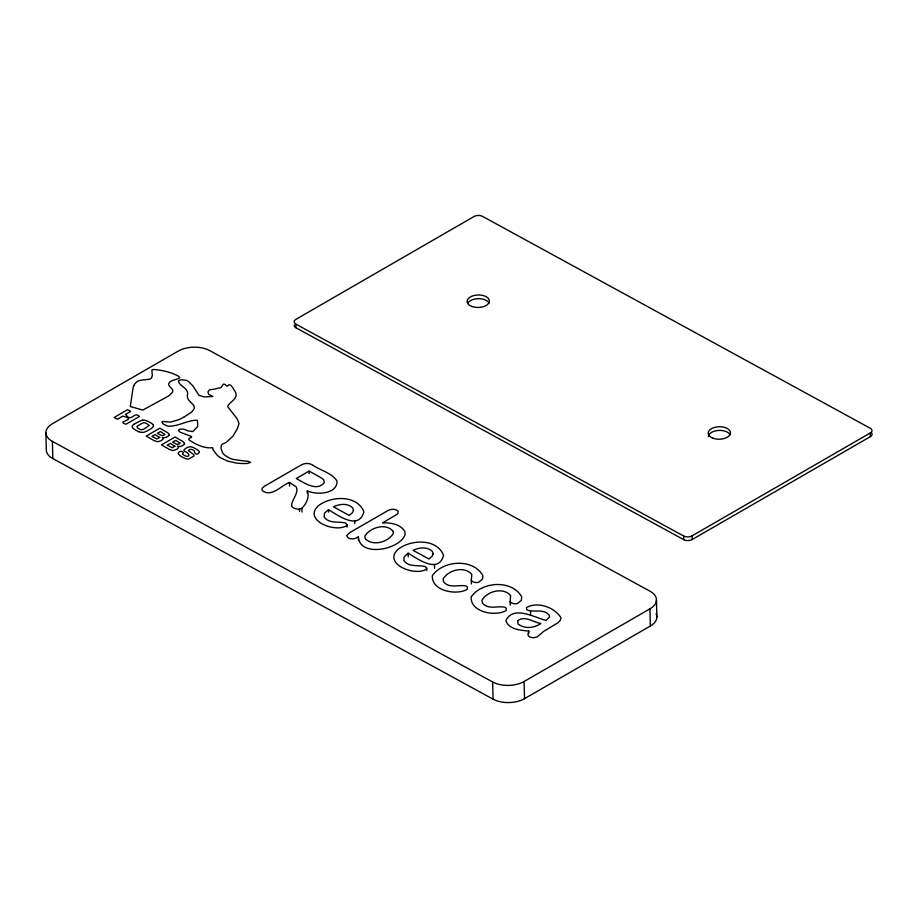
<?xml version="1.0" encoding="UTF-8"?>
<svg xmlns="http://www.w3.org/2000/svg" width="918" height="918" viewBox="0 0 918 918"><rect width="100%" height="100%" fill="white"/><g stroke="black" fill="none" stroke-linecap="round" stroke-linejoin="round"><path stroke-width="1.38" d="M358.353 536.904C359.718 557.788 400.282 549.687 405.148 534.437L404.758 531.396C400.271 523.983 390.575 522.629 382.611 522.904L397.769 513.839L398.183 511.211C395.279 508.251 390.563 508.997 387.316 510.936L349.253 532.91L346.637 535.653L348.335 537.994A5.565 3.121 -1.3 0 0 355.036 538.487L358.353 536.904L358.433 540.587M471.29 580.314L471.795 574.473C464.657 565.557 448.156 569.963 443.061 579.097L443.635 581.886C449.476 588.954 458.897 584.227 466.287 586.063L467.434 587.027L467.251 589.356C456.498 595.61 431.299 591.066 432.332 575.666C443.107 560.152 473.126 558.19 482.868 575.609L482.524 579.166L478.53 582.322A5.646 3.167 -1.3 0 1 472.541 581.622L471.29 580.314L471.382 583.997M510.133 601.531L510.626 595.69C503.5 586.774 486.999 591.181 481.904 600.315L482.478 603.103C488.319 610.183 497.728 605.444 505.118 607.28L506.277 608.255L506.093 610.585C495.33 616.827 470.142 612.283 471.175 596.895C481.939 581.381 511.957 579.419 521.699 596.826L521.367 600.395L517.362 603.539A5.646 3.167 -1.3 0 1 511.372 602.839L510.133 601.531L510.213 605.214M197.577 426.227L197.496 426.595A27.276 15.744 0 0 1 196.234 428.006L192.872 431.552L187.8 430.84A7.642 4.418 0 0 0 186.882 430.508C184.644 428.362 174.489 428.396 180.318 432.252A11.75 6.782 0 0 0 181.821 432.848L191.587 436.509L191.518 437.347L188.959 438.471L188.81 439.711C195.649 444.622 204.806 448.787 212.724 447.663A12.886 7.447 0 0 0 213.068 449.705L216.694 454.662A32.91 19.003 0 0 0 220.676 457.841L227.721 461.111L236.11 463.028A33.381 19.278 0 0 0 247.401 463.429L250.637 462.385L247.952 461.261A106.373 61.414 0 0 1 234.056 459.516L233.195 459.367A16.283 9.398 0 0 1 229.913 458.266L225.53 455.787A19.427 11.211 0 0 1 222.431 452.585L220.997 448.282L221.169 445.884A10.121 5.841 0 0 1 222.363 444.128L223.315 443.658A20.77 11.991 0 0 0 226.344 442.246L233.011 436.05L237.395 428.626L239.036 423.45L237.062 418.597L227.997 407.099A7.551 4.361 0 0 1 227.997 405.549C230.831 401.338 239.196 397.689 235.065 391.424C233.459 389.312 230.269 381.785 227.607 385.881A1.366 0.792 0 0 1 226.987 386.237C221.181 380.316 223.866 388.543 218.576 388.119A30.615 17.671 0 0 0 217.75 388.268L213.756 389.301A5.313 3.075 0 0 1 212.712 389.404L210.05 389.645A2.077 1.193 0 0 0 209.35 389.966L207.938 391.871L208.57 394.132A4.154 2.398 0 0 0 209.212 394.66L212.965 396.484L204.381 396.897L199.114 395.497L192.826 385.847L189.016 381.922A15.996 9.237 0 0 0 186.767 380.58A3.465 1.997 0 0 0 185.849 380.236L180.995 379.731L179.044 380.431A3.569 2.066 0 0 0 178.448 381.211C179.503 386.317 187.054 387.247 187.685 393.409C185.207 401.476 194.926 402.956 194.306 408.223A37.259 21.516 0 0 1 191.449 412.262L183.577 417.311M528.757 631.068L527.884 634.694L529.273 636.874L533.232 637.803L536.927 637.081L543.858 631.251L557.914 622.829L560.313 620.293L561.013 617.825C554.713 607.372 537.581 601.141 526.484 607.578L526.68 609.69C533.45 613.224 543.02 607.968 549.021 615.049L549.698 616.77L546.026 620.453C534.356 617.366 512.852 604.973 505.864 620.843C509.1 629.622 520.77 630.276 528.757 631.068L528.814 633.523M347.027 524.66L346.763 525.509C335.896 533.289 302.722 520.506 318.19 505.91C330.985 495.743 357.182 494.63 363.907 511.808C358.674 530.902 337.709 515.09 328.483 509.651L324.444 513.323L324.123 516.983C328.919 523.994 338.627 521.16 345.593 523.042L347.027 524.66L347.084 527.104M426.709 568.196L426.445 569.057C415.579 576.837 382.404 564.054 397.873 549.457C410.667 539.291 436.865 538.178 443.589 555.356C438.356 574.438 417.392 558.637 408.166 553.187L404.127 556.87L403.817 560.531C408.602 567.542 418.31 564.708 425.275 566.59L426.709 568.196L426.767 570.652M301.896 508.354C306.119 503.982 309.779 496.994 307.3 490.923C316.538 494.974 337.044 494.492 337.101 481.181C331.765 472.655 320.348 470.613 312.579 464.967C308.987 462.844 304.489 462.947 300.955 465.151L264.946 485.932L262.766 487.55L261.882 489.11L262.284 490.556C271.326 497.843 281.493 485.37 289.457 482.432L296.296 486.919C299.13 493.528 291.327 499.518 291.614 506.162C293.921 509.306 298.465 509.8 301.896 508.354L301.988 512.037M309.125 471.083L296.262 478.507C303.915 482.616 316.813 492.037 324.238 482.627L323.71 479.839L321.77 478.186L309.125 471.083L309.182 473.539M295.848 324.077L683.68 536.02A5.898 3.316 -1.3 0 0 692.023 535.882L870.287 432.963A5.898 3.316 -1.3 0 0 870.287 428.281L482.455 216.338A5.898 3.316 -1.3 0 0 474.113 216.464L295.848 319.384A5.898 3.316 -1.3 0 0 295.848 324.077L295.929 327.749L683.772 539.692A5.898 3.316 -1.3 0 0 692.115 539.566L870.367 436.647A5.898 3.316 -1.3 0 0 871.652 433.021M52.406 441.397L492.656 681.982A22.239 12.496 -1.3 0 0 524.109 681.489L649.944 608.841A22.239 12.496 -1.3 0 0 649.944 591.169L209.694 350.584A22.239 12.496 -1.3 0 0 178.253 351.078L52.418 423.726A22.239 12.496 -1.3 0 0 52.406 441.397L52.808 458.564L493.058 699.149A22.239 12.496 -1.3 0 0 524.511 698.667L650.334 626.019A22.239 12.496 -1.3 0 0 656.095 613.855M139.043 431.793L138.377 431.517A28.883 16.673 0 0 1 136.116 430.358L135.508 430.014A28.022 16.18 0 0 1 133.994 429.062L132.88 428.132A5.726 3.305 0 0 1 132.399 427.444L132.215 426.79A4.647 2.685 0 0 1 132.422 425.814L133.431 424.69A12.003 6.931 0 0 1 133.902 424.334M179.939 455.58L178.276 453.905A3.098 1.79 0 0 1 178.23 453.435L178.39 452.918A3.959 2.284 0 0 1 178.689 452.505C179.848 450.004 185.505 451.977 182.59 453.744A1.32 0.757 0 0 0 182.682 454.203C188.374 459.126 192.332 454.456 184.552 451.266A4.969 2.869 0 0 1 184.243 450.864L184.036 450.394A3.167 1.836 0 0 1 184.116 449.694L187.295 447.353L190.669 446.745A4.923 2.846 0 0 1 191.587 446.917L194.249 447.995A34.907 20.15 0 0 1 195.098 448.454L196.463 449.246A33.186 19.163 0 0 1 197.175 449.682L199.217 451.507A3.224 1.859 0 0 1 199.321 452.126A4.016 2.318 0 0 1 199.08 452.723C196.716 455.971 194.329 453.148 194.421 450.91C192.803 449.705 190.256 448.386 188.615 450.302A1.285 0.734 0 0 0 188.58 450.784L193.618 454.548A4.372 2.525 0 0 1 193.905 455.007L194.042 455.535A2.961 1.71 0 0 1 193.916 456.085L188.718 458.966A3.179 1.836 0 0 1 187.834 459.023L187.582 459.011A4.234 2.444 0 0 1 186.343 458.851L183.772 457.83A31.143 17.981 0 0 1 183.061 457.451L181.546 456.59A33.105 19.117 0 0 1 179.939 455.58M870.287 432.963L870.367 436.647M692.023 535.882L692.115 539.566M683.68 536.02L683.772 539.692M656.462 599.902L656.852 617.08M649.944 608.841L650.334 626.019M530.524 611.388L530.604 615.071M524.109 681.489L524.511 698.667M492.656 681.982L493.058 699.149M434.444 564.708L434.535 568.391M408.166 553.187L408.258 556.87M354.761 521.172L354.818 523.616M328.483 509.651L328.541 512.095M307.3 490.923L307.358 493.379M299.475 509.088L299.532 511.544M289.457 482.432L289.549 486.115M45.9 432.665L46.29 449.831A22.239 12.496 -1.3 0 0 52.808 458.564M295.929 327.749A5.898 3.316 -1.3 0 1 294.253 325.006M467.595 303.456A11.119 6.242 -1.3 0 1 478.335 298.648A11.119 6.242 -1.3 0 1 489.076 303.124M708.317 436.498A11.119 6.242 -1.3 0 1 718.266 430.45A11.119 6.242 -1.3 0 1 730.166 434.868M146.387 420.651A7.677 4.429 0 0 1 147.075 420.903L147.488 421.087A30.432 17.568 0 0 1 149.554 422.165L150.678 422.808A29.101 16.799 0 0 1 151.263 423.175L152.583 424.173A6.277 3.626 0 0 1 152.973 424.598A6.483 3.741 0 0 1 153.249 425.045M142.542 420.18A5.818 3.362 0 0 1 146.364 420.673M142.554 420.203A4.774 2.754 0 0 0 141.452 420.398L134.969 423.646A23.696 13.678 0 0 0 133.89 424.334M139.088 431.758A5.898 3.408 0 0 0 143.174 432.378L143.713 432.24A5.692 3.293 0 0 0 144.78 431.976L146.811 431.081A36.49 21.068 0 0 0 147.546 430.691L150.667 428.89A29.146 16.834 0 0 0 151.596 428.304L153.088 426.962A5.038 2.903 0 0 0 153.26 425.045M133.89 385.468A32.738 18.899 0 0 0 133.087 387.855L130.299 406.525L142.806 410.082L167.684 396.496A39.004 22.514 0 0 0 169.497 395.291L172.194 392.606A9.765 5.634 0 0 0 172.687 390.047A6.931 4.005 0 0 0 172.182 389.025L170.53 387.327A17.694 10.213 0 0 1 169.497 386.26C166.112 381.98 173.617 379.995 176.635 379.203A25.337 14.631 0 0 0 178.172 378.698L179.469 377.998A2.341 1.354 0 0 0 179.607 377.344L178.092 375.955A45.808 26.45 0 0 0 154.694 369.541L152.56 369.621A1.905 1.102 0 0 0 151.918 369.908L152.044 373.075A29.365 16.96 0 0 1 152.308 375.324L151.608 377.849A4.797 2.765 0 0 1 150.586 378.675A5.519 3.19 0 0 1 149.026 379.283L142.244 380.018A12.542 7.241 0 0 0 138.4 380.993A9.111 5.267 0 0 0 136.472 382.106L135.072 383.494A25.681 14.826 0 0 0 133.913 385.48M197.611 426.227A62.665 36.181 0 0 0 197.267 420.306C188.798 419.721 178.872 426.181 169.394 426.216A5.531 3.19 0 0 1 167.833 426.113L164.724 424.827A27.081 15.64 0 0 1 162.934 423.749L161.958 422.016A1.962 1.136 0 0 1 162.452 421.488L170.496 422.073L177.713 420.042A46.99 27.127 0 0 0 183.623 417.346M159.652 437.416L157.001 438.942L151.94 436.383L155.073 434.57L159.652 437.416M174.913 446.228L172.263 447.754L167.202 445.196L170.346 443.383L174.913 446.228M393.352 531.625L393.329 533.45C388.107 542.171 373.396 546.394 365.49 539.015L364.836 536.307C369.736 527.368 386.512 522.491 393.352 531.625M149.003 425.482L144.723 428.626A28.596 16.513 0 0 1 143.954 429.05L141.762 429.773A1.675 0.964 0 0 1 141.005 429.75L138.48 428.614A27.414 15.824 0 0 1 137.757 428.178L136.908 426.457L141.188 423.76A27.322 15.778 0 0 1 141.969 423.347L143.277 422.819A1.813 1.044 0 0 1 144.034 422.728L144.287 422.728A2.008 1.159 0 0 1 145.021 422.842L147.178 423.898A30.328 17.511 0 0 1 147.752 424.242L149.003 425.482M164.666 434.306L164.115 434.96A7.654 4.418 0 0 1 163.565 435.281L161.545 435.545L157.391 433.239L160.501 431.586L164.666 434.306M179.928 443.119L179.389 443.773A7.654 4.418 0 0 1 178.826 444.094L176.807 444.358L172.653 442.051L175.763 440.399L179.928 443.119M517.706 620.843L517.981 623.896C524.499 629.22 534.207 628.187 540.794 623.483C533.519 622.45 524.465 614.957 517.706 620.843M169.187 435.029L168.224 436.142A10.247 5.921 0 0 1 167.535 436.601A13.667 7.895 0 0 1 166.961 436.922L165.229 437.588A2.57 1.48 0 0 1 164.471 437.668L163.702 437.622A3.259 1.882 0 0 1 162.991 437.484L162.279 437.358L163.186 438.506A2.456 1.411 0 0 1 163.14 438.965L161.66 440.319A15.491 8.95 0 0 1 161.017 440.686L158.275 441.638A3.098 1.79 0 0 1 157.391 441.661L154.293 440.709A18.027 10.408 0 0 1 153.409 440.227L146.203 436.073L159.824 428.201L166.835 432.252A19.737 11.395 0 0 1 167.776 432.826L169.199 434.283A3.179 1.836 0 0 1 169.187 435.029M184.449 443.842L183.485 444.955A10.247 5.921 0 0 1 182.797 445.414A13.667 7.895 0 0 1 182.223 445.735L180.49 446.4A2.57 1.48 0 0 1 179.733 446.481L178.964 446.435A3.259 1.882 0 0 1 178.253 446.297L177.541 446.171L178.448 447.318A2.456 1.411 0 0 1 178.402 447.777L176.933 449.131A15.491 8.95 0 0 1 176.279 449.499L173.536 450.451A3.098 1.79 0 0 1 172.653 450.474L169.555 449.522A18.027 10.408 0 0 1 168.671 449.04L161.465 444.886L175.086 437.014L182.097 441.065A19.737 11.395 0 0 1 183.038 441.638L184.461 443.096A3.179 1.836 0 0 1 184.449 443.842M353.51 510.247L352.374 512.749L349.23 515.423L333.441 506.793C339.43 503.936 347.624 502.857 352.753 507.964L353.51 510.247M433.193 553.784L432.057 556.297L428.913 558.97L413.123 550.33C419.113 547.484 427.306 546.405 432.435 551.5L433.193 553.784M125.674 414.42C131.653 423.301 133.81 410.748 139.467 416.451L126.064 424.196C114.727 421.098 138.859 420.157 122.76 416.095L117.332 419.228L114.062 417.518L127.556 409.703L130.666 411.367L125.674 414.42M472.196 306.555A11.119 6.242 -1.3 0 0 489.351 301.379A11.119 6.242 -1.3 0 0 473.206 295.734A11.119 6.242 -1.3 0 0 472.196 306.555M713.286 438.311A11.119 6.242 -1.3 0 0 730.441 433.124A11.119 6.242 -1.3 0 0 714.296 427.478A11.119 6.242 -1.3 0 0 713.286 438.311"/></g></svg>
